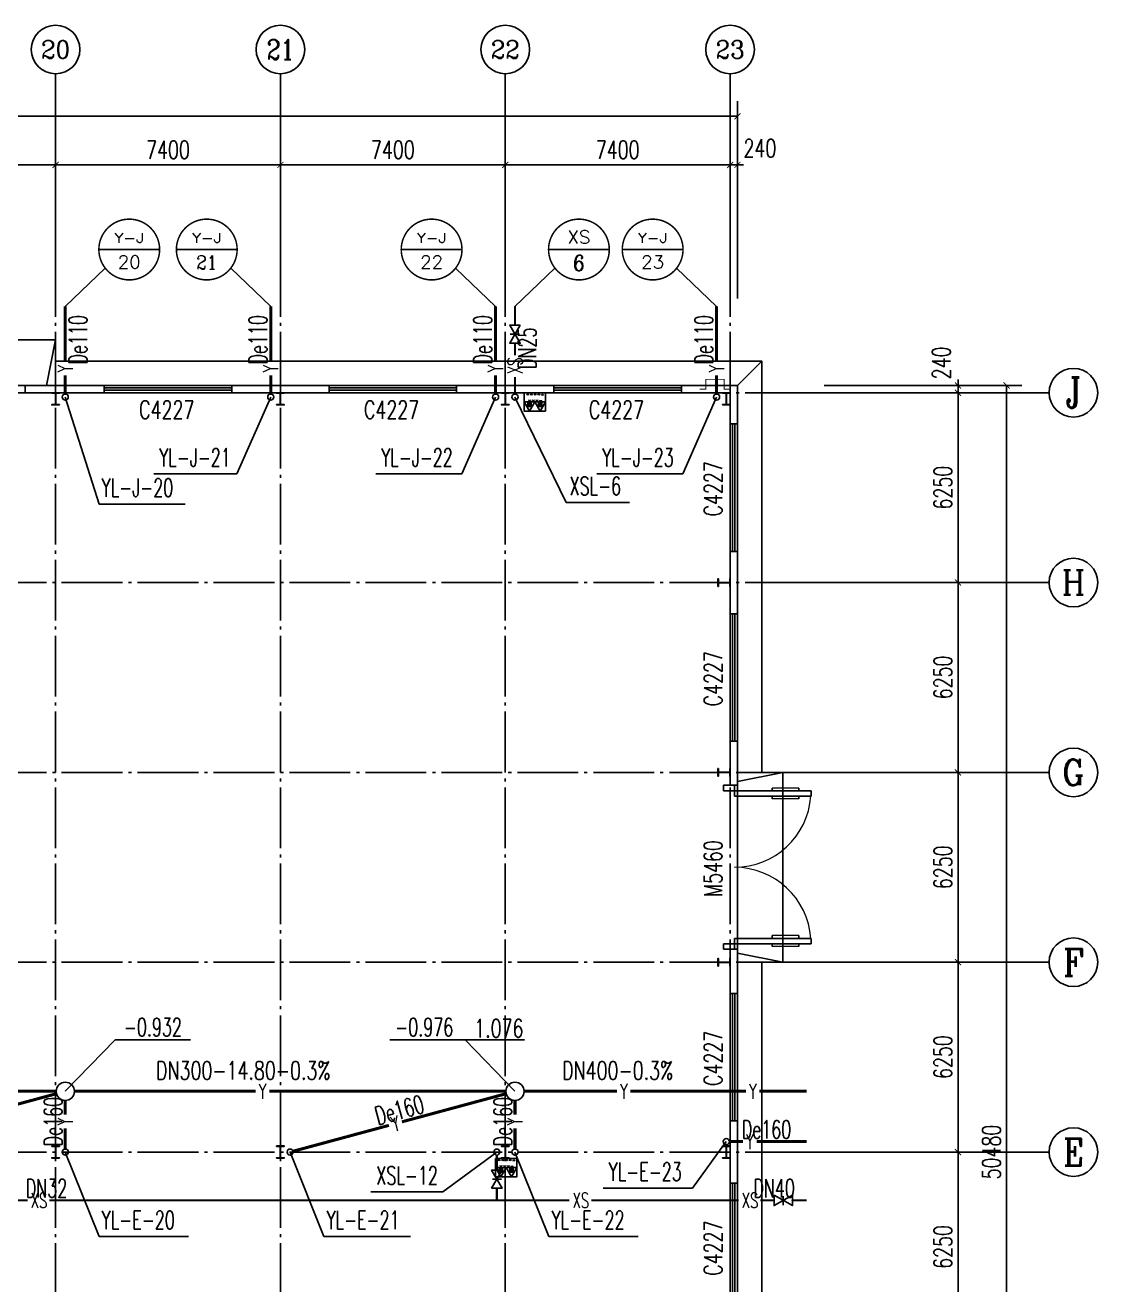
# Model space of a CAD drawing. Header units: millimetres. Extents: x 418304 to 847498, y 48187 to 111456.
# Drawn here: x 421611.75 to 421647.05, y 54547.36 to 54588.83 of the extents above; entities that cross this region are included whole.
import ezdxf
from ezdxf.enums import TextEntityAlignment as Align

# ---------------------------------------------------------------- set-up
doc = ezdxf.new("R2010")
doc.units = ezdxf.units.MM
doc.header["$LTSCALE"] = 1000
doc.linetypes.add('DOTE', pattern=[2.42, 2, -0.2, 0.02, -0.2])
for name, color, linetype in [('AXIS', 3, 'Continuous'), ('AXIS_TEXT', 7, 'Continuous'), ('COLUMN', 2, 'Continuous'), ('DIM_消防', 3, 'Continuous'), ('DIM_雨水', 3, 'Continuous'), ('DOTE', 8, 'DOTE'), ('EQUIP_消防', 7, 'Continuous'), ('PIPE-消防', 1, 'Continuous'), ('PIPE-雨水', 4, 'Continuous'), ('TEXT_消防', 7, 'Continuous'), ('TEXT_雨水', 7, 'Continuous'), ('TWT_LEAD', 3, 'Continuous'), ('TWT_TEXT', 7, 'Continuous'), ('VALVE_消防', 7, 'Continuous'), ('VPIPE-消防', 1, 'Continuous'), ('VPIPE-雨水', 4, 'Continuous'), ('WALL-PARAPET', 6, 'Continuous'), ('WELL_雨水', 4, 'Continuous'), ('WINDOW', 4, 'Continuous'), ('WINDOW_TEXT', 7, 'Continuous')]:
    doc.layers.add(name, color=color, linetype=linetype)
doc.styles.add('_TCH_AXIS', font='COMPLEX', dxfattribs={"bigfont": 'GBCBIG'})
doc.styles.add('_TCH_DIM', font='SIMPLEX', dxfattribs={"bigfont": 'GBCBIG'})
doc.styles.add('_TCH_DIM_T3', font='SIMPLEX', dxfattribs={"width": 0.705882, "bigfont": 'GBCBIG'})
doc.styles.add('_TCH_WINDOW', font='SIMPLEX', dxfattribs={"height": 3.5, "bigfont": 'GBCBIG'})
doc.styles.add('_TWT_CIRCLE', font='COMPLEX', dxfattribs={"width": 1.1, "height": 3, "bigfont": 'HZTXT'})
doc.styles.add('_TWT_PIPEDN', font='SIMPLEX', dxfattribs={"width": 0.8, "height": 3, "bigfont": 'HZTXT'})
doc.styles.add('_TWT_PIPETEXT', font='SIMPLEX', dxfattribs={"width": 0.8, "height": 3.5, "bigfont": 'HZTXT'})
doc.styles.add('_TWT_SERIAL', font='COMPLEX', dxfattribs={"width": 0.8, "height": 3, "bigfont": 'HZTXT'})
doc.styles.add('COMPLEX', font='COMPLEX')
doc.dimstyles.new('_TCH_ARCH&&200', dxfattribs={"dimtxt": 595, "dimasz": 200, "dimexe": 500, "dimexo": 600, "dimgap": 200, "dimtad": 1, "dimdec": 0, "dimzin": 0, "dimdsep": 46, "dimtxsty": '_TCH_DIM_T3', "dimblk": 'ARCHTICK', "dimcen": 0.09, "dimclrt": 7, "dimazin": 2, "dimtfac": 1, "dimtdec": 0, "dimtix": 1, "dimtmove": 2, "dimatfit": 3, "dimfxl": 0, "dimtolj": 1, "dimtzin": 0, "dimarcsym": 0})

# ---------------------------------------------------------------- blocks, each defined once
blk = doc.blocks.new('A$C797E1D2B')
at = {"layer": 'COLUMN'}
h = blk.add_hatch(color=256, dxfattribs=at)
h.paths.add_polyline_path([(125, 400), (250, 400), (250, 388), (130, 388), (130, 200), (125, 200)])
h.paths.add_polyline_path([(0, 400), (125, 400), (125, 200), (120, 200), (120, 388), (0, 388)])
h.paths.add_polyline_path([(0, 12), (120, 12), (120, 200), (125, 200), (125, 0), (0, 0)])
h.paths.add_polyline_path([(125, 200), (130, 200), (130, 12), (250, 12), (250, 0), (125, 0)])
blk.add_lwpolyline([(250, 0), (250, 12), (130, 12), (130, 388), (250, 388), (250, 400), (0, 400), (0, 388), (120, 388), (120, 12), (0, 12), (0, 0)], close=True, dxfattribs=at)
blk = doc.blocks.new('消防软管卷盘')
blk.add_lwpolyline([(4963954, 151899), (4963954, 150312), (4964641, 150312), (4964641, 151899)], close=True)
for points, const_width in [([(4964134, 151704), (4964482, 151704)], 1), ([(4964134, 151566), (4964482, 151566)], 1), ([(4964134, 151428), (4964482, 151428)], 1), ([(4964134, 151290), (4964482, 151290)], 1), ([(4964134, 151152), (4964482, 151152)], 1), ([(4964134, 151014), (4964482, 151014)], 0.1), ([(4964134, 150876), (4964482, 150876)], 1), ([(4964134, 150738), (4964482, 150738)], 1), ([(4964150, 150600), (4964499, 150600)], 1), ([(4964150, 150462), (4964499, 150462)], 1)]:
    blk.add_lwpolyline(points, dxfattribs=dict(const_width=const_width))
for centre, start, end in [((4964134, 151636), 90, 270), ((4964134, 151360), 90, 270), ((4964482, 151498), 270, 90), ((4964134, 151084), 90, 270), ((4964134, 150808), 90, 270), ((4964150, 150532), 90, 270), ((4964482, 151222), 270, 90), ((4964482, 150946), 270, 90), ((4964499, 150670), 270, 90)]:
    blk.add_arc(centre, 69, start, end)
blk = doc.blocks.new('$TwtSys$00000546')
h = blk.add_hatch()
h.set_pattern_fill('ANSI31', color=256, scale=200, style=0)
h.set_pattern_definition([(45, (-38543.802, -6670.83), (-17.67767, 17.67767), [])])
h.paths.add_polyline_path([(-65, 174), (65, 174), (65, 44), (-65, 44)])
for points in [[(0, 344), (-198, 0), (198, 0)], [(-65, 174), (65, 174), (65, 44), (-65, 44)]]:
    blk.add_lwpolyline(points, close=True)
blk = doc.blocks.new('92623')
blk.add_lwpolyline([(8910066, 83014), (8909273, 83014), (8909273, 82670), (8910066, 82670)], close=True)
at = {"xscale": -0.5, "yscale": 0.5, "zscale": 0.5, "rotation": 89.99999999998747}
blk.add_blockref('消防软管卷盘', (8985223, 2565334), dxfattribs=at)
at = {"layer": 'EQUIP_消防', "color": 8, "rotation": 180}
for p in [(8909471, 83014), (8909868, 83014)]:
    blk.add_blockref('$TwtSys$00000546', p, dxfattribs=at)
blk = doc.blocks.new('$TCHSYS$WIN2D')
for p, q in [((-0.5, 0.5), (0.5, 0.5)), ((-0.5, 0.5), (-0.5, -0.5)), ((0.5, 0.5), (0.5, -0.5)), ((0.5, 0.1667), (-0.5, 0.1667)), ((0.5, -0.1667), (-0.5, -0.1667)), ((-0.5, -0.5), (0.5, -0.5))]:
    blk.add_line(p, q)
blk = doc.blocks.new('_AXISO')
blk.add_circle((0, 0), 0.5)
at = {"layer": 'AXIS_TEXT', "style": 'COMPLEX', "width": 1.041667}
blk.add_attdef('A', text='', height=0.56, dxfattribs=at).set_placement((-0.25, -0.28), (0.25, -0.28), align=Align.FIT)
blk = doc.blocks.new('_ArchTick')
at = {"color": 0, "linetype": 'ByBlock', "const_width": 0.15}
blk.add_lwpolyline([(-0.5, -0.5), (0.5, 0.5)], dxfattribs=at)
blk = doc.blocks.new('*D222')
at = {"layer": 'AXIS', "color": 0, "lineweight": -2}
for p, q in [((487606, 130727), (487606, 137227)), ((650886, 130727), (650886, 137227)), ((487606, 136727), (650886, 136727))]:
    blk.add_line(p, q, dxfattribs=at)
at = {"layer": 'Defpoints', "color": 0}
for p in [(650886, 136727), (487606, 130127), (650886, 130127)]:
    blk.add_point(p, dxfattribs=at)
at = {"layer": 'AXIS', "color": 0, "lineweight": -2, "xscale": 200, "yscale": 200, "zscale": 200, "rotation": 180}
blk.add_blockref('_ArchTick', (487606, 136727), dxfattribs=at)
at = {"layer": 'AXIS', "color": 0, "lineweight": -2, "xscale": 200, "yscale": 200, "zscale": 200}
blk.add_blockref('_ArchTick', (650886, 136727), dxfattribs=at)
at = {"layer": 'AXIS', "color": 7, "insert": (569246, 137224), "char_height": 595, "attachment_point": 5, "style": '_TCH_DIM_T3'}
blk.add_mtext('\\A1;163280', dxfattribs=at)
blk = doc.blocks.new('*D242')
at = {"layer": 'AXIS', "color": 0, "lineweight": -2}
for p, q in [((621046, 130727), (621046, 135627)), ((628446, 130727), (628446, 135627)), ((621046, 135127), (628446, 135127))]:
    blk.add_line(p, q, dxfattribs=at)
at = {"layer": 'Defpoints', "color": 0}
for p in [(628446, 135127), (621046, 130127), (628446, 130127)]:
    blk.add_point(p, dxfattribs=at)
at = {"layer": 'AXIS', "color": 0, "lineweight": -2, "xscale": 200, "yscale": 200, "zscale": 200, "rotation": 180}
blk.add_blockref('_ArchTick', (621046, 135127), dxfattribs=at)
at = {"layer": 'AXIS', "color": 0, "lineweight": -2, "xscale": 200, "yscale": 200, "zscale": 200}
blk.add_blockref('_ArchTick', (628446, 135127), dxfattribs=at)
at = {"layer": 'AXIS', "color": 7, "insert": (624746, 135624), "char_height": 595, "attachment_point": 5, "style": '_TCH_DIM_T3'}
blk.add_mtext('\\A1;7400', dxfattribs=at)
blk = doc.blocks.new('*D243')
at = {"layer": 'AXIS', "color": 0, "lineweight": -2}
for p, q in [((628446, 130727), (628446, 135627)), ((635846, 130727), (635846, 135627)), ((628446, 135127), (635846, 135127))]:
    blk.add_line(p, q, dxfattribs=at)
at = {"layer": 'Defpoints', "color": 0}
for p in [(635846, 135127), (628446, 130127), (635846, 130127)]:
    blk.add_point(p, dxfattribs=at)
at = {"layer": 'AXIS', "color": 0, "lineweight": -2, "xscale": 200, "yscale": 200, "zscale": 200, "rotation": 180}
blk.add_blockref('_ArchTick', (628446, 135127), dxfattribs=at)
at = {"layer": 'AXIS', "color": 0, "lineweight": -2, "xscale": 200, "yscale": 200, "zscale": 200}
blk.add_blockref('_ArchTick', (635846, 135127), dxfattribs=at)
at = {"layer": 'AXIS', "color": 7, "insert": (632146, 135624), "char_height": 595, "attachment_point": 5, "style": '_TCH_DIM_T3'}
blk.add_mtext('\\A1;7400', dxfattribs=at)
blk = doc.blocks.new('*D244')
at = {"layer": 'AXIS', "color": 0, "lineweight": -2}
for p, q in [((635846, 130727), (635846, 135627)), ((643246, 130727), (643246, 135627)), ((635846, 135127), (643246, 135127))]:
    blk.add_line(p, q, dxfattribs=at)
at = {"layer": 'Defpoints', "color": 0}
for p in [(643246, 135127), (635846, 130127), (643246, 130127)]:
    blk.add_point(p, dxfattribs=at)
at = {"layer": 'AXIS', "color": 0, "lineweight": -2, "xscale": 200, "yscale": 200, "zscale": 200, "rotation": 180}
blk.add_blockref('_ArchTick', (635846, 135127), dxfattribs=at)
at = {"layer": 'AXIS', "color": 0, "lineweight": -2, "xscale": 200, "yscale": 200, "zscale": 200}
blk.add_blockref('_ArchTick', (643246, 135127), dxfattribs=at)
at = {"layer": 'AXIS', "color": 7, "insert": (639546, 135624), "char_height": 595, "attachment_point": 5, "style": '_TCH_DIM_T3'}
blk.add_mtext('\\A1;7400', dxfattribs=at)
blk = doc.blocks.new('*D245')
at = {"layer": 'AXIS', "color": 0, "lineweight": -2}
for p, q in [((643246, 130727), (643246, 135627)), ((650646, 130727), (650646, 135627)), ((643246, 135127), (650646, 135127))]:
    blk.add_line(p, q, dxfattribs=at)
at = {"layer": 'Defpoints', "color": 0}
for p in [(650646, 135127), (643246, 130127), (650646, 130127)]:
    blk.add_point(p, dxfattribs=at)
at = {"layer": 'AXIS', "color": 0, "lineweight": -2, "xscale": 200, "yscale": 200, "zscale": 200, "rotation": 180}
blk.add_blockref('_ArchTick', (643246, 135127), dxfattribs=at)
at = {"layer": 'AXIS', "color": 0, "lineweight": -2, "xscale": 200, "yscale": 200, "zscale": 200}
blk.add_blockref('_ArchTick', (650646, 135127), dxfattribs=at)
at = {"layer": 'AXIS', "color": 7, "insert": (646946, 135624), "char_height": 595, "attachment_point": 5, "style": '_TCH_DIM_T3'}
blk.add_mtext('\\A1;7400', dxfattribs=at)
blk = doc.blocks.new('*D246')
at = {"layer": 'AXIS', "color": 0, "lineweight": -2}
for p, q in [((650646, 130727), (650646, 135627)), ((650886, 130727), (650886, 135627)), ((650646, 135127), (650446, 135127)), ((650646, 135127), (650886, 135127)), ((650886, 135127), (651086, 135127))]:
    blk.add_line(p, q, dxfattribs=at)
at = {"layer": 'Defpoints', "color": 0}
for p in [(650886, 135127), (650646, 130127), (650886, 130127)]:
    blk.add_point(p, dxfattribs=at)
at = {"layer": 'AXIS', "color": 0, "lineweight": -2, "xscale": 200, "yscale": 200, "zscale": 200}
blk.add_blockref('_ArchTick', (650646, 135127), dxfattribs=at)
at = {"layer": 'AXIS', "color": 0, "lineweight": -2, "xscale": 200, "yscale": 200, "zscale": 200, "rotation": 180}
blk.add_blockref('_ArchTick', (650886, 135127), dxfattribs=at)
at = {"layer": 'AXIS', "color": 7, "insert": (651626, 135677), "char_height": 595, "attachment_point": 5, "style": '_TCH_DIM_T3'}
blk.add_mtext('\\A1;240', dxfattribs=at)
blk = doc.blocks.new('*D247')
at = {"layer": 'AXIS', "color": 0, "lineweight": -2}
for p, q in [((653746, 127867), (660246, 127867)), ((659746, 77387), (659746, 127867)), ((653746, 77387), (660246, 77387))]:
    blk.add_line(p, q, dxfattribs=at)
at = {"layer": 'Defpoints', "color": 0}
for p in [(653146, 127867), (659746, 127867), (653146, 77387)]:
    blk.add_point(p, dxfattribs=at)
at = {"layer": 'AXIS', "color": 0, "lineweight": -2, "xscale": 200, "yscale": 200, "zscale": 200}
for p, rotation in [((659746, 127867), 90), ((659746, 77387), 270)]:
    blk.add_blockref('_ArchTick', p, dxfattribs=dict(at, rotation=rotation))
at = {"layer": 'AXIS', "color": 7, "insert": (659248, 102627), "char_height": 595, "attachment_point": 5, "rotation": 90, "style": '_TCH_DIM_T3'}
blk.add_mtext('\\A1;50480', dxfattribs=at)
blk = doc.blocks.new('*D253')
at = {"layer": 'AXIS', "color": 0, "lineweight": -2}
for p, q in [((653746, 102627), (658646, 102627)), ((658146, 96377), (658146, 102627)), ((653746, 96377), (658646, 96377))]:
    blk.add_line(p, q, dxfattribs=at)
at = {"layer": 'Defpoints', "color": 0}
for p in [(653146, 102627), (658146, 102627), (653146, 96377)]:
    blk.add_point(p, dxfattribs=at)
at = {"layer": 'AXIS', "color": 0, "lineweight": -2, "xscale": 200, "yscale": 200, "zscale": 200}
for p, rotation in [((658146, 102627), 90), ((658146, 96377), 270)]:
    blk.add_blockref('_ArchTick', p, dxfattribs=dict(at, rotation=rotation))
at = {"layer": 'AXIS', "color": 7, "insert": (657648, 99502), "char_height": 595, "attachment_point": 5, "rotation": 90, "style": '_TCH_DIM_T3'}
blk.add_mtext('\\A1;6250', dxfattribs=at)
blk = doc.blocks.new('*D254')
at = {"layer": 'AXIS', "color": 0, "lineweight": -2}
for p, q in [((653746, 108877), (658646, 108877)), ((658146, 102627), (658146, 108877)), ((653746, 102627), (658646, 102627))]:
    blk.add_line(p, q, dxfattribs=at)
at = {"layer": 'Defpoints', "color": 0}
for p in [(653146, 108877), (658146, 108877), (653146, 102627)]:
    blk.add_point(p, dxfattribs=at)
at = {"layer": 'AXIS', "color": 0, "lineweight": -2, "xscale": 200, "yscale": 200, "zscale": 200}
for p, rotation in [((658146, 108877), 90), ((658146, 102627), 270)]:
    blk.add_blockref('_ArchTick', p, dxfattribs=dict(at, rotation=rotation))
at = {"layer": 'AXIS', "color": 7, "insert": (657648, 105752), "char_height": 595, "attachment_point": 5, "rotation": 90, "style": '_TCH_DIM_T3'}
blk.add_mtext('\\A1;6250', dxfattribs=at)
blk = doc.blocks.new('*D255')
at = {"layer": 'AXIS', "color": 0, "lineweight": -2}
for p, q in [((653746, 115127), (658646, 115127)), ((658146, 108877), (658146, 115127)), ((653746, 108877), (658646, 108877))]:
    blk.add_line(p, q, dxfattribs=at)
at = {"layer": 'Defpoints', "color": 0}
for p in [(653146, 115127), (658146, 115127), (653146, 108877)]:
    blk.add_point(p, dxfattribs=at)
at = {"layer": 'AXIS', "color": 0, "lineweight": -2, "xscale": 200, "yscale": 200, "zscale": 200}
for p, rotation in [((658146, 115127), 90), ((658146, 108877), 270)]:
    blk.add_blockref('_ArchTick', p, dxfattribs=dict(at, rotation=rotation))
at = {"layer": 'AXIS', "color": 7, "insert": (657648, 112002), "char_height": 595, "attachment_point": 5, "rotation": 90, "style": '_TCH_DIM_T3'}
blk.add_mtext('\\A1;6250', dxfattribs=at)
blk = doc.blocks.new('*D256')
at = {"layer": 'AXIS', "color": 0, "lineweight": -2}
for p, q in [((653746, 121377), (658646, 121377)), ((658146, 115127), (658146, 121377)), ((653746, 115127), (658646, 115127))]:
    blk.add_line(p, q, dxfattribs=at)
at = {"layer": 'Defpoints', "color": 0}
for p in [(653146, 121377), (658146, 121377), (653146, 115127)]:
    blk.add_point(p, dxfattribs=at)
at = {"layer": 'AXIS', "color": 0, "lineweight": -2, "xscale": 200, "yscale": 200, "zscale": 200}
for p, rotation in [((658146, 121377), 90), ((658146, 115127), 270)]:
    blk.add_blockref('_ArchTick', p, dxfattribs=dict(at, rotation=rotation))
at = {"layer": 'AXIS', "color": 7, "insert": (657648, 118252), "char_height": 595, "attachment_point": 5, "rotation": 90, "style": '_TCH_DIM_T3'}
blk.add_mtext('\\A1;6250', dxfattribs=at)
blk = doc.blocks.new('*D257')
at = {"layer": 'AXIS', "color": 0, "lineweight": -2}
for p, q in [((653746, 127627), (658646, 127627)), ((658146, 121377), (658146, 127627)), ((653746, 121377), (658646, 121377))]:
    blk.add_line(p, q, dxfattribs=at)
at = {"layer": 'Defpoints', "color": 0}
for p in [(653146, 127627), (658146, 127627), (653146, 121377)]:
    blk.add_point(p, dxfattribs=at)
at = {"layer": 'AXIS', "color": 0, "lineweight": -2, "xscale": 200, "yscale": 200, "zscale": 200}
for p, rotation in [((658146, 127627), 90), ((658146, 121377), 270)]:
    blk.add_blockref('_ArchTick', p, dxfattribs=dict(at, rotation=rotation))
at = {"layer": 'AXIS', "color": 7, "insert": (657648, 124502), "char_height": 595, "attachment_point": 5, "rotation": 90, "style": '_TCH_DIM_T3'}
blk.add_mtext('\\A1;6250', dxfattribs=at)
blk = doc.blocks.new('*D258')
at = {"layer": 'AXIS', "color": 0, "lineweight": -2}
for p, q in [((653746, 127867), (658646, 127867)), ((658146, 127867), (658146, 128067)), ((658146, 127627), (658146, 127867)), ((653746, 127627), (658646, 127627)), ((658146, 127627), (658146, 127427))]:
    blk.add_line(p, q, dxfattribs=at)
at = {"layer": 'Defpoints', "color": 0}
for p in [(653146, 127867), (658146, 127867), (653146, 127627)]:
    blk.add_point(p, dxfattribs=at)
at = {"layer": 'AXIS', "color": 0, "lineweight": -2, "xscale": 200, "yscale": 200, "zscale": 200}
for p, rotation in [((658146, 127867), 270), ((658146, 127627), 90)]:
    blk.add_blockref('_ArchTick', p, dxfattribs=dict(at, rotation=rotation))
at = {"layer": 'AXIS', "color": 7, "insert": (657596, 128607), "char_height": 595, "attachment_point": 5, "rotation": 90, "style": '_TCH_DIM_T3'}
blk.add_mtext('\\A1;240', dxfattribs=at)
blk = doc.blocks.new('$DorLib2D$00000011')
for p, q in [((-0.4667, 0.4709), (-0.4667, -0.0625)), ((-0.4667, 0.4709), (-0.4333, 0.4709)), ((-0.4333, 0.4709), (-0.4333, 0.0042)), ((0.4333, 0.4709), (0.4333, 0.0042)), ((0.4667, 0.4709), (0.4333, 0.4709)), ((0.4667, 0.4709), (0.4667, -0.0625)), ((-0.4833, 0.3962), (-0.4667, 0.3962)), ((-0.4167, 0.3962), (-0.4333, 0.3962)), ((0.4167, 0.3962), (0.4333, 0.3962)), ((0.4833, 0.3962), (0.4667, 0.3962)), ((-0.4833, 0.2346), (-0.4667, 0.2346)), ((-0.4167, 0.2346), (-0.4333, 0.2346)), ((0.4167, 0.2346), (0.4333, 0.2346)), ((0.4833, 0.2346), (0.4667, 0.2346)), ((-0.5, 0.0042), (-0.4333, 0.0042)), ((-0.5, 0.0042), (-0.5, -0.0625)), ((0.5, 0.0042), (0.4333, 0.0042)), ((0.5, 0.0042), (0.5, -0.0625)), ((-0.5, -0.0625), (-0.4667, -0.0625)), ((0.5, -0.0625), (0.4667, -0.0625))]:
    blk.add_line(p, q)
at = {"lineweight": 13}
for p, q in [((-0.4833, 0.3962), (-0.4833, 0.2346)), ((-0.4167, 0.3962), (-0.4167, 0.2346)), ((0.4167, 0.3962), (0.4167, 0.2346)), ((0.4833, 0.3962), (0.4833, 0.2346))]:
    blk.add_line(p, q, dxfattribs=at)
for centre, start, end in [((-0.4667, 0.0042), 0, 85.90396), ((0.4667, 0.0042), 94.09604, 180)]:
    blk.add_arc(centre, 0.4667, start, end, dxfattribs=at)
blk = doc.blocks.new('$VALVE$00000296')
for points in [[(-125, 72), (-125, -72), (125, 72), (125, -72), (-125, 72)], [(0, 60), (0, -64)]]:
    blk.add_lwpolyline(points)
for p in [(-125, 0), (125, 0)]:
    blk.add_point(p)
blk = doc.blocks.new('$TwtSys$00000187')
blk.add_circle((0, 0, 0), 0.5)
blk = doc.blocks.new('2436')
at = {"color": 8, "ltscale": 0.5}
for p, q in [((628446, 129366.8), (628146, 127866.8)), ((650886, 127866.8), (651686, 128666.8)), ((652386, 115126.8), (650886, 114826.8)), ((650886, 109176.8), (652386, 108876.8))]:
    blk.add_line(p, q, dxfattribs=at)
for points in [[(621046, 127866.8), (621046, 129366.8), (628446, 129366.8), (628446, 127866.8)], [(628446, 128666.8), (651686, 128666.8), (651686, 115126.8)], [(650886, 108876.8), (652386, 108876.8), (652386, 115126.8), (650886, 115126.8)], [(651686, 108876.8), (651686, 96376.8)]]:
    blk.add_lwpolyline(points, dxfattribs=at)
at = {"color": 8, "const_width": 30}
blk.add_lwpolyline([(650646, 127746.8), (650446, 127746.8), (650446, 128066.8), (649846, 128066.8), (649846, 127746.8), (649646, 127746.8)], dxfattribs=at)
at = {"layer": 'AXIS'}
for p, q in [((628446, 130126.8), (628446, 138126.8)), ((635846, 130126.8), (635846, 138126.8)), ((643246, 130126.8), (643246, 138126.8)), ((650646, 130126.8), (650646, 138126.8)), ((653146, 127626.8), (661146, 127626.8)), ((653146, 121376.8), (661146, 121376.8)), ((653146, 115126.8), (661146, 115126.8)), ((653146, 108876.8), (661146, 108876.8)), ((653146, 102626.8), (661146, 102626.8))]:
    blk.add_line(p, q, dxfattribs=at)
at = {"layer": 'DIM_消防'}
for p, q in [((631870.2, 132341.5), (629870.2, 132341.5)), ((634421.7, 132341.5), (632421.7, 132341.5)), ((641821.7, 132341.5), (639821.7, 132341.5)), ((646670.2, 132341.5), (644670.2, 132341.5)), ((649096.7, 132341.5), (647096.7, 132341.5)), ((628765.5, 130467.9), (630081.2, 131727.1)), ((635526.4, 130467.9), (634210.7, 131727.1)), ((642926.4, 130467.9), (641610.7, 131727.1)), ((643565.5, 130467.9), (644881.2, 131727.1)), ((650201.4, 130467.9), (648885.7, 131727.1)), ((643565.5, 127482.7), (645253.5, 124016.9, 3000)), ((645253.5, 124016.9, 3000), (647335.4, 124016.9, 3000))]:
    blk.add_line(p, q, dxfattribs=at)
at = {"layer": 'DIM_消防', "color": 3}
for p, q in [((642968.6, 102626.8, -3000), (641189.6, 101315.1, -3000)), ((641189.6, 101315.1, -3000), (638826.5, 101315.1, -3000))]:
    blk.add_line(p, q, dxfattribs=at)
at = {"layer": 'DIM_消防', "const_width": 50}
for points in [[(631870.2, 132341.5, 1), (629870.2, 132341.5, 1)], [(634421.7, 132341.5, 1), (632421.7, 132341.5, 1)], [(641821.7, 132341.5, 1), (639821.7, 132341.5, 1)], [(646670.2, 132341.5, 1), (644670.2, 132341.5, 1)], [(649096.7, 132341.5, 1), (647096.7, 132341.5, 1)]]:
    blk.add_lwpolyline(points, format="xyb", close=True, dxfattribs=at)
at = {"layer": 'DIM_雨水'}
for p, q in [((628765.5, 127482.7), (629875.6, 123960.6)), ((635526.4, 127482.7), (634416.4, 124954.4)), ((642926.4, 127482.7), (641816.4, 124954.4)), ((650201.4, 127482.7), (649091.4, 124954.4)), ((634416.4, 124954.4), (631675.5, 124954.4)), ((641816.4, 124954.4), (638984.5, 124954.4)), ((649091.4, 124954.4), (646259.5, 124954.4)), ((629875.6, 123960.6), (632707.4, 123960.6)), ((650520.7, 102970.4), (649410.6, 101439.1)), ((628765.5, 102626.8), (629875.6, 99849.6)), ((636165.5, 102626.8), (637275.6, 99849.6)), ((643565.5, 102626.8), (644675.6, 99849.6)), ((649410.6, 101439.1), (646469.2, 101439.1)), ((629875.6, 99849.6), (632817, 99849.6)), ((637275.6, 99849.6), (640125.6, 99849.6)), ((644675.6, 99849.6), (647617, 99849.6))]:
    blk.add_line(p, q, dxfattribs=at)
at = {"layer": 'DOTE'}
for p, q in [((628446, 75126.8), (628446, 130126.8)), ((635846, 75126.8), (635846, 130126.8)), ((643246, 75126.8), (643246, 130126.8)), ((650646, 75126.8), (650646, 130126.8)), ((653146, 127626.8), (485346, 127626.8)), ((653146, 121376.8), (485346, 121376.8)), ((653146, 115126.8), (485346, 115126.8)), ((653146, 108876.8), (485346, 108876.8)), ((653146, 102626.8), (485346, 102626.8))]:
    blk.add_line(p, q, dxfattribs=at)
at = {"layer": 'PIPE-消防', "linetype": 'Continuous', "const_width": 70}
for points in [[(643565.5, 129854.6), (643565.5, 130467.9)], [(643565.5, 128859.8), (643565.5, 129254.6)], [(643565.5, 127582.7), (643565.5, 128141.8)], [(642968.6, 102526.8), (642968.6, 102035.3)], [(642968.6, 101435.3), (642968.6, 101035.7)], [(613368.6, 101035.7), (627524.9, 101035.7)], [(628243, 101035.7), (642968.6, 101035.7)], [(642968.6, 101035.7), (645357.6, 101035.7)], [(646075.7, 101035.7), (650923.1, 101035.7)], [(651641.2, 101035.7), (652094.3, 101035.7)], [(652694.3, 101035.7), (653161.9, 101035.7)]]:
    blk.add_lwpolyline(points, dxfattribs=at)
at = {"layer": 'PIPE-雨水', "linetype": 'Continuous', "const_width": 100}
for points in [[(628765.5, 128646.9), (628765.5, 130467.9)], [(635526.4, 128646.9), (635526.4, 130467.9)], [(642926.4, 128646.9), (642926.4, 130467.9)], [(650201.4, 128646.9), (650201.4, 130467.9)], [(628765.5, 127582.7), (628765.5, 128203.1)], [(635526.4, 127582.7), (635526.4, 128203.1)], [(642926.4, 127582.7), (642926.4, 128203.1)], [(650201.4, 127582.7), (650201.4, 128203.1)], [(620678.1, 104626.8), (628465.5, 104626.8)], [(625044.2, 103621.1), (628475.9, 104548.5)], [(629065.5, 104626.8), (635034.3, 104626.8)], [(635478.1, 104626.8), (643265.5, 104626.8)], [(639844.2, 103621.1), (643275.9, 104548.5)], [(643865.5, 104626.8), (646922.8, 104626.8)], [(647366.6, 104626.8), (651168.7, 104626.8)], [(651612.5, 104626.8), (653161.9, 104626.8)], [(636262, 102652.9), (639415.8, 103505.3)], [(650620.7, 102970.4), (651070.9, 102970.4)], [(651514.7, 102970.4), (653161.9, 102970.4)]]:
    blk.add_lwpolyline(points, dxfattribs=at)
at = {"layer": 'PIPE-雨水', "linetype": 'Continuous', "ltscale": 2, "const_width": 100}
for points in [[(628765.5, 103856.3), (628765.5, 104326.8)], [(643565.5, 103856.3), (643565.5, 104326.8)], [(628765.5, 102726.8), (628765.5, 103412.5)], [(643565.5, 102726.8), (643565.5, 103412.5)]]:
    blk.add_lwpolyline(points, dxfattribs=at)
at = {"layer": 'TWT_LEAD'}
for p, q in [((628765.5, 104626.8), (630404.1, 106318.5)), ((630404.1, 106318.5), (632885.9, 106318.5)), ((641926.9, 106318.5), (639445.1, 106318.5)), ((641926.9, 106318.5), (643875.5, 106318.5)), ((643565.5, 104626.8), (641926.9, 106318.5))]:
    blk.add_line(p, q, dxfattribs=at)
at = {"layer": 'VPIPE-消防', "linetype": 'Continuous'}
for centre in [(643565.5, 127482.7), (642968.6, 102626.8)]:
    blk.add_circle(centre, 100, dxfattribs=at)
at = {"layer": 'VPIPE-雨水', "linetype": 'Continuous'}
for centre in [(628765.5, 127482.7), (635526.4, 127482.7), (642926.4, 127482.7), (650201.4, 127482.7), (650520.7, 102970.4), (628765.5, 102626.8), (636165.5, 102626.8), (643565.5, 102626.8)]:
    blk.add_circle(centre, 100, dxfattribs=at)
at = {"layer": 'WALL-PARAPET'}
for p, q in [((630046, 127866.8), (627446, 127866.8)), ((627446, 127866.8), (627446, 127626.8)), ((630046, 127626.8), (630046, 127866.8)), ((637446, 127866.8), (634246, 127866.8)), ((634246, 127866.8), (634246, 127626.8)), ((637446, 127626.8), (637446, 127866.8)), ((644846, 127866.8), (641646, 127866.8)), ((641646, 127866.8), (641646, 127626.8)), ((644846, 127626.8), (644846, 127866.8)), ((650886, 127866.8), (649046, 127866.8)), ((649046, 127866.8), (649046, 127626.8)), ((650886, 126601.8), (650886, 127866.8)), ((627446, 127626.8), (630046, 127626.8)), ((634246, 127626.8), (637446, 127626.8)), ((641646, 127626.8), (644846, 127626.8)), ((649046, 127626.8), (650646, 127626.8)), ((650646, 127626.8), (650646, 126601.8)), ((650646, 126601.8), (650886, 126601.8)), ((650886, 122401.8), (650646, 122401.8)), ((650646, 122401.8), (650646, 120351.8)), ((650886, 120351.8), (650886, 122401.8)), ((650646, 120351.8), (650886, 120351.8)), ((650886, 116151.8), (650646, 116151.8)), ((650646, 116151.8), (650646, 114701.8)), ((650886, 114701.8), (650886, 116151.8)), ((650646, 114701.8), (650886, 114701.8)), ((650886, 109301.8), (650646, 109301.8)), ((650646, 109301.8), (650646, 107851.8)), ((650886, 107851.8), (650886, 109301.8)), ((650646, 107851.8), (650886, 107851.8)), ((650886, 103651.8), (650646, 103651.8)), ((650646, 103651.8), (650646, 101601.8)), ((650886, 101601.8), (650886, 103651.8)), ((650646, 101601.8), (650886, 101601.8))]:
    blk.add_line(p, q, dxfattribs=at)
at = {"layer": 'WINDOW'}
for p, q in [((627446, 127866.8), (622046, 127866.8)), ((650886, 109301.8), (650886, 114701.8))]:
    blk.add_line(p, q, dxfattribs=at)
for p, rotation in [((628571, 127626.8), 180), ((635971, 127626.8), 180), ((643371, 127626.8), 180), ((650646, 127626.8), 180), ((650646, 121251.8), 89.99999999999999), ((650646, 115001.8), 89.99999999999999), ((650646, 108751.8), 89.99999999999999), ((628571, 102826.8), 180), ((635971, 102826.8), 180), ((643371, 102826.8), 180), ((650646, 102826.8), 180)]:
    blk.add_blockref('A$C797E1D2B', p, dxfattribs=dict(rotation=rotation))
at = {"xscale": 0.882, "yscale": 0.882, "zscale": 0.882}
for p in [(-7214111.3, 54105.8), (-7215051, 28897.5)]:
    blk.add_blockref('92623', p, dxfattribs=at)
at = {"layer": 'AXIS'}
ref = blk.add_blockref('_AXISO', (628446, 138926.8), dxfattribs=dict(at, xscale=1600, yscale=1600, zscale=1600))
ref.add_attrib('A', '20', dxfattribs={"layer": 'AXIS_TEXT', "height": 588.55, "style": '_TCH_AXIS'}).set_placement((627969.5, 138632.5), (628922.4, 138632.5), align=Align.FIT)
ref = blk.add_blockref('_AXISO', (635846, 138926.8), dxfattribs=dict(at, xscale=1600, yscale=1600, zscale=1600))
ref.add_attrib('A', '21', dxfattribs={"layer": 'AXIS_TEXT', "height": 656.89, "style": '_TCH_AXIS'}).set_placement((635392.4, 138598.4), (636299.5, 138598.4), align=Align.FIT)
ref = blk.add_blockref('_AXISO', (643246, 138926.8), dxfattribs=dict(at, xscale=1600, yscale=1600, zscale=1600))
ref.add_attrib('A', '22', dxfattribs={"layer": 'AXIS_TEXT', "height": 588.55, "style": '_TCH_AXIS'}).set_placement((642769.5, 138632.5), (643722.4, 138632.5), align=Align.FIT)
ref = blk.add_blockref('_AXISO', (650646, 138926.8), dxfattribs=dict(at, xscale=1600, yscale=1600, zscale=1600))
ref.add_attrib('A', '23', dxfattribs={"layer": 'AXIS_TEXT', "height": 588.55, "style": '_TCH_AXIS'}).set_placement((650169.5, 138632.5), (651122.4, 138632.5), align=Align.FIT)
ref = blk.add_blockref('_AXISO', (661946, 127626.8), dxfattribs=dict(at, xscale=1600, yscale=1600, zscale=1600))
ref.add_attrib('A', 'J', dxfattribs={"layer": 'AXIS_TEXT', "height": 992.1, "style": '_TCH_AXIS'}).set_placement((661686.1, 127130.7), (662205.8, 127130.7), align=Align.FIT)
ref = blk.add_blockref('_AXISO', (661946, 121376.8), dxfattribs=dict(at, xscale=1600, yscale=1600, zscale=1600))
ref.add_attrib('A', 'H', dxfattribs={"layer": 'AXIS_TEXT', "height": 811, "style": '_TCH_AXIS'}).set_placement((661559.8, 120971.3), (662332.2, 120971.3), align=Align.FIT)
ref = blk.add_blockref('_AXISO', (661946, 115126.8), dxfattribs=dict(at, xscale=1600, yscale=1600, zscale=1600))
ref.add_attrib('A', 'G', dxfattribs={"layer": 'AXIS_TEXT', "height": 850.4, "style": '_TCH_AXIS'}).set_placement((661581.5, 114701.6), (662310.4, 114701.6), align=Align.FIT)
ref = blk.add_blockref('_AXISO', (661946, 108876.8), dxfattribs=dict(at, xscale=1600, yscale=1600, zscale=1600))
ref.add_attrib('A', 'F', dxfattribs={"layer": 'AXIS_TEXT', "height": 890.9, "style": '_TCH_AXIS'}).set_placement((661606.6, 108431.4), (662285.4, 108431.4), align=Align.FIT)
ref = blk.add_blockref('_AXISO', (661946, 102626.8), dxfattribs=dict(at, xscale=1600, yscale=1600, zscale=1600))
ref.add_attrib('A', 'E', dxfattribs={"layer": 'AXIS_TEXT', "height": 890.9, "style": '_TCH_AXIS'}).set_placement((661606.6, 102181.4), (662285.4, 102181.4), align=Align.FIT)
at = {"layer": 'VALVE_消防', "xscale": -2.4, "yscale": -2.4, "zscale": 2.4}
for p, rotation in [((643565.5, 129554.6), 90), ((642968.6, 101735.3), 270)]:
    blk.add_blockref('$VALVE$00000296', p, dxfattribs=dict(at, rotation=rotation))
at = {"layer": 'VALVE_消防', "xscale": 2.4, "yscale": 2.4, "zscale": 2.4}
blk.add_blockref('$VALVE$00000296', (652394.3, 101035.7), dxfattribs=at)
at = {"layer": 'WELL_雨水', "xscale": 600, "yscale": 600, "zscale": 600, "rotation": 180}
for p in [(628765.5, 104626.8), (643565.5, 104626.8)]:
    blk.add_blockref('$TwtSys$00000187', p, dxfattribs=at)
at = {"layer": 'WINDOW'}
ref = blk.add_blockref('$TCHSYS$WIN2D', (632146, 127746.8), dxfattribs=dict(at, xscale=4200, yscale=-240, zscale=4200, rotation=180))
ref.add_attrib('A', 'C4227', (631196, 126769.5), dxfattribs={"layer": 'WINDOW_TEXT', "height": 595, "style": '_TCH_WINDOW', "width": 0.705882})
ref = blk.add_blockref('$TCHSYS$WIN2D', (639546, 127746.8), dxfattribs=dict(at, xscale=4200, yscale=-240, zscale=4200, rotation=180))
ref.add_attrib('A', 'C4227', (638596, 126769.5), dxfattribs={"layer": 'WINDOW_TEXT', "height": 595, "style": '_TCH_WINDOW', "width": 0.705882})
ref = blk.add_blockref('$TCHSYS$WIN2D', (646946, 127746.8), dxfattribs=dict(at, xscale=4200, yscale=-240, zscale=4200, rotation=180))
ref.add_attrib('A', 'C4227', (645996, 126769.5), dxfattribs={"layer": 'WINDOW_TEXT', "height": 595, "style": '_TCH_WINDOW', "width": 0.705882})
ref = blk.add_blockref('$TCHSYS$WIN2D', (650766, 124501.8), dxfattribs=dict(at, xscale=4200, yscale=-240, zscale=4200, rotation=90))
ref.add_attrib('A', 'C4227', (650383.7, 123551.8), dxfattribs={"layer": 'WINDOW_TEXT', "height": 595, "rotation": 90, "style": '_TCH_WINDOW', "width": 0.705882})
ref = blk.add_blockref('$TCHSYS$WIN2D', (650766, 118251.8), dxfattribs=dict(at, xscale=4200, yscale=-240, zscale=4200, rotation=90))
ref.add_attrib('A', 'C4227', (650383.7, 117301.8), dxfattribs={"layer": 'WINDOW_TEXT', "height": 595, "rotation": 90, "style": '_TCH_WINDOW', "width": 0.705882})
ref = blk.add_blockref('$DorLib2D$00000011', (650766, 112001.8), dxfattribs=dict(at, xscale=-5400, yscale=-5400, zscale=-5400, rotation=90))
ref.add_attrib('A', 'M5460', (650383.7, 111021.8), dxfattribs={"layer": 'WINDOW_TEXT', "height": 595, "rotation": 90, "style": '_TCH_WINDOW', "width": 0.705882})
ref = blk.add_blockref('$TCHSYS$WIN2D', (650766, 105751.8), dxfattribs=dict(at, xscale=4200, yscale=-240, zscale=4200, rotation=90))
ref.add_attrib('A', 'C4227', (650383.7, 104801.8), dxfattribs={"layer": 'WINDOW_TEXT', "height": 595, "rotation": 90, "style": '_TCH_WINDOW', "width": 0.705882})
ref = blk.add_blockref('$TCHSYS$WIN2D', (650766, 99501.8), dxfattribs=dict(at, xscale=4200, yscale=-240, zscale=4200, rotation=90))
ref.add_attrib('A', 'C4227', (650383.7, 98551.8), dxfattribs={"layer": 'WINDOW_TEXT', "height": 595, "rotation": 90, "style": '_TCH_WINDOW', "width": 0.705882})
at = {"layer": 'DIM_消防', "color": 7, "style": '_TWT_CIRCLE'}
for s, height, p, p2 in [('Y-J', 319.91, (630384.3, 132563.1), (631356.2, 132563.1)), ('Y-J', 319.91, (632935.7, 132563.1), (633907.7, 132563.1)), ('Y-J', 319.91, (640335.7, 132563.1), (641307.7, 132563.1)), ('XS', 423.95, (645292.7, 132542.3), (646047.8, 132542.3)), ('Y-J', 319.91, (647610.7, 132563.1), (648582.7, 132563.1)), ('20', 423.95, (630492.7, 131716.7), (631247.8, 131716.7)), ('21', 448.85, (633080.8, 131696.1), (633762.6, 131696.1)), ('22', 423.95, (640444.2, 131716.7), (641199.2, 131716.7)), ('6', 517.5, (645480.5, 131638.3), (645860, 131638.3)), ('23', 423.95, (647719.2, 131716.7), (648474.2, 131716.7))]:
    blk.add_text(s, height=height, dxfattribs=at).set_placement(p, p2, align=Align.FIT)
at = {"layer": 'TEXT_消防', "linetype": 'Continuous', "style": '_TWT_PIPEDN', "width": 0.64}
blk.add_text('DN25', height=600, rotation=90, dxfattribs=at).set_placement((644265.5, 128403.7))
at = {"layer": 'TEXT_消防', "style": '_TWT_PIPETEXT', "width": 0.64}
blk.add_text('XS', height=500, rotation=90, dxfattribs=at).set_placement((643815.5, 128241.8))
at = {"layer": 'TEXT_消防', "linetype": 'Continuous', "style": '_TWT_PIPEDN', "width": 0.64}
for s, p in [('DN32', (627464.6, 101135.7)), ('DN40', (651409.9, 101135.7))]:
    blk.add_text(s, height=600, dxfattribs=at).set_placement(p)
at = {"layer": 'TEXT_消防', "style": '_TWT_PIPETEXT', "width": 0.64}
for p in [(627624.9, 100785.7), (645457.6, 100785.7), (651023.1, 100785.7)]:
    blk.add_text('XS', height=500, dxfattribs=at).set_placement(p)
at = {"layer": 'TEXT_雨水', "linetype": 'Continuous', "style": '_TWT_PIPEDN', "width": 0.64}
for s, rotation, p in [('De110', 90, (629486.4, 128553.9)), ('De110', 90, (635405.5, 128553.9)), ('De110', 90, (642805.5, 128553.9)), ('De110', 90, (650080.5, 128553.9)), ('De160', 90, (628665.5, 102813.1)), ('De160', 15.12401, (639053.9, 103511)), ('De160', 90, (643465.5, 102813.1))]:
    blk.add_text(s, height=600, rotation=rotation, dxfattribs=at).set_placement(p)
at = {"layer": 'TEXT_雨水', "style": '_TWT_PIPETEXT', "width": 0.64}
for rotation, p in [(90, (629015.5, 128303.1)), (90, (635776.4, 128303.1)), (90, (643176.4, 128303.1)), (90, (650451.4, 128303.1)), (90, (629015.5, 103512.5)), (15.12401, (639577.6, 103290)), (90, (643815.5, 103512.5))]:
    blk.add_text('Y', height=500, rotation=rotation, dxfattribs=at).set_placement(p)
for p in [(635134.3, 104376.8), (647022.8, 104376.8), (651268.7, 104376.8), (651170.9, 102720.4)]:
    blk.add_text('Y', height=500, dxfattribs=at).set_placement(p)
at = {"layer": 'TEXT_雨水', "linetype": 'Continuous', "style": '_TWT_PIPEDN', "width": 0.64}
blk.add_text('De160', height=600, dxfattribs=at).set_placement((651027.6, 103070.4))
at = {"layer": 'TWT_TEXT'}
for s, height, style, width, p in [('YL-J-21', 600, '_TWT_SERIAL', 0.64, (631855.5, 125194.4)), ('YL-J-22', 600, '_TWT_SERIAL', 0.64, (639164.5, 125194.4)), ('YL-J-23', 600, '_TWT_SERIAL', 0.64, (646439.5, 125194.4)), ('XSL-6', 600, '_TWT_SERIAL', 0.64, (645363.4, 124256.9, 3000)), ('YL-J-20', 600, '_TWT_SERIAL', 0.64, (629967.4, 124200.6)), ('-0.932', 600, '_TWT_SERIAL', 0.64, (630694.5, 106438.5)), ('-0.976', 600, '_TWT_SERIAL', 0.64, (639625.1, 106438.5)), ('1.076', 595, '_TCH_AXIS', 0.705882, (642224.7, 106403.8)), ('DN300-14.80-0.3%', 595, '_TCH_DIM', 0.705882, (631752, 105014.5)), ('DN400-0.3%', 595, '_TCH_DIM', 0.705882, (645117.7, 105014.5)), ('XSL-12', 600, '_TWT_SERIAL', 0.64, (639006.5, 101555.1, -3000)), ('YL-E-23', 600, '_TWT_SERIAL', 0.64, (646649.2, 101679.1)), ('YL-E-20', 600, '_TWT_SERIAL', 0.64, (629967.3, 100089.6)), ('YL-E-21', 600, '_TWT_SERIAL', 0.64, (637367.3, 100089.6)), ('YL-E-22', 600, '_TWT_SERIAL', 0.64, (644767.3, 100089.6))]:
    blk.add_text(s, height=height, dxfattribs=dict(at, style=style, width=width)).set_placement(p)
at = {"layer": 'AXIS'}
for p1, p2, distance, text, picture, middle in [((487606, 130126.8), (650886, 130126.8), 6600, '163280', '*D222', (569246, 137224.3)), ((621046, 130126.8), (628446, 130126.8), 5000, '7400', '*D242', (624746, 135624.3)), ((628446, 130126.8), (635846, 130126.8), 5000, '7400', '*D243', (632146, 135624.3)), ((635846, 130126.8), (643246, 130126.8), 5000, '7400', '*D244', (639546, 135624.3)), ((643246, 130126.8), (650646, 130126.8), 5000, '7400', '*D245', (646946, 135624.3)), ((653146, 77386.8), (653146, 127866.8), -6600, '50480', '*D247', (659248.5, 102626.8)), ((653146, 121376.8), (653146, 127626.8), -5000, '6250', '*D257', (657648.5, 124501.8)), ((653146, 115126.8), (653146, 121376.8), -5000, '6250', '*D256', (657648.5, 118251.8)), ((653146, 108876.8), (653146, 115126.8), -5000, '6250', '*D255', (657648.5, 112001.8)), ((653146, 102626.8), (653146, 108876.8), -5000, '6250', '*D254', (657648.5, 105751.8)), ((653146, 96376.8), (653146, 102626.8), -5000, '6250', '*D253', (657648.5, 99501.8))]:
    dim = blk.add_aligned_dim(p1=p1, p2=p2, distance=distance, text=text, dimstyle='_TCH_ARCH&&200', dxfattribs=at)
    dim.commit()
    dim.dimension.update_dxf_attribs({"geometry": picture, "text_midpoint": middle})
for base, p1, p2, angle, picture, middle in [((650886, 135126.8), (650646, 130126.8), (650886, 130126.8), 0, '*D246', (651626, 135676.8)), ((658146, 127866.8), (653146, 127626.8), (653146, 127866.8), 90, '*D258', (657596, 128606.8))]:
    dim = blk.add_linear_dim(base=base, p1=p1, p2=p2, angle=angle, text='240', dimstyle='_TCH_ARCH&&200', dxfattribs=at)
    dim.commit()
    dim.dimension.update_dxf_attribs({"geometry": picture, "text_midpoint": middle, "dimtype": 161})

msp = doc.modelspace()

# ---------------------------------------------------------------- block references
at = {"xscale": 0.001, "yscale": 0.001, "zscale": 0.001}
msp.add_blockref('2436', (420984.305, 54449.106, 3), dxfattribs=at)

doc.saveas('drawing.dxf')
